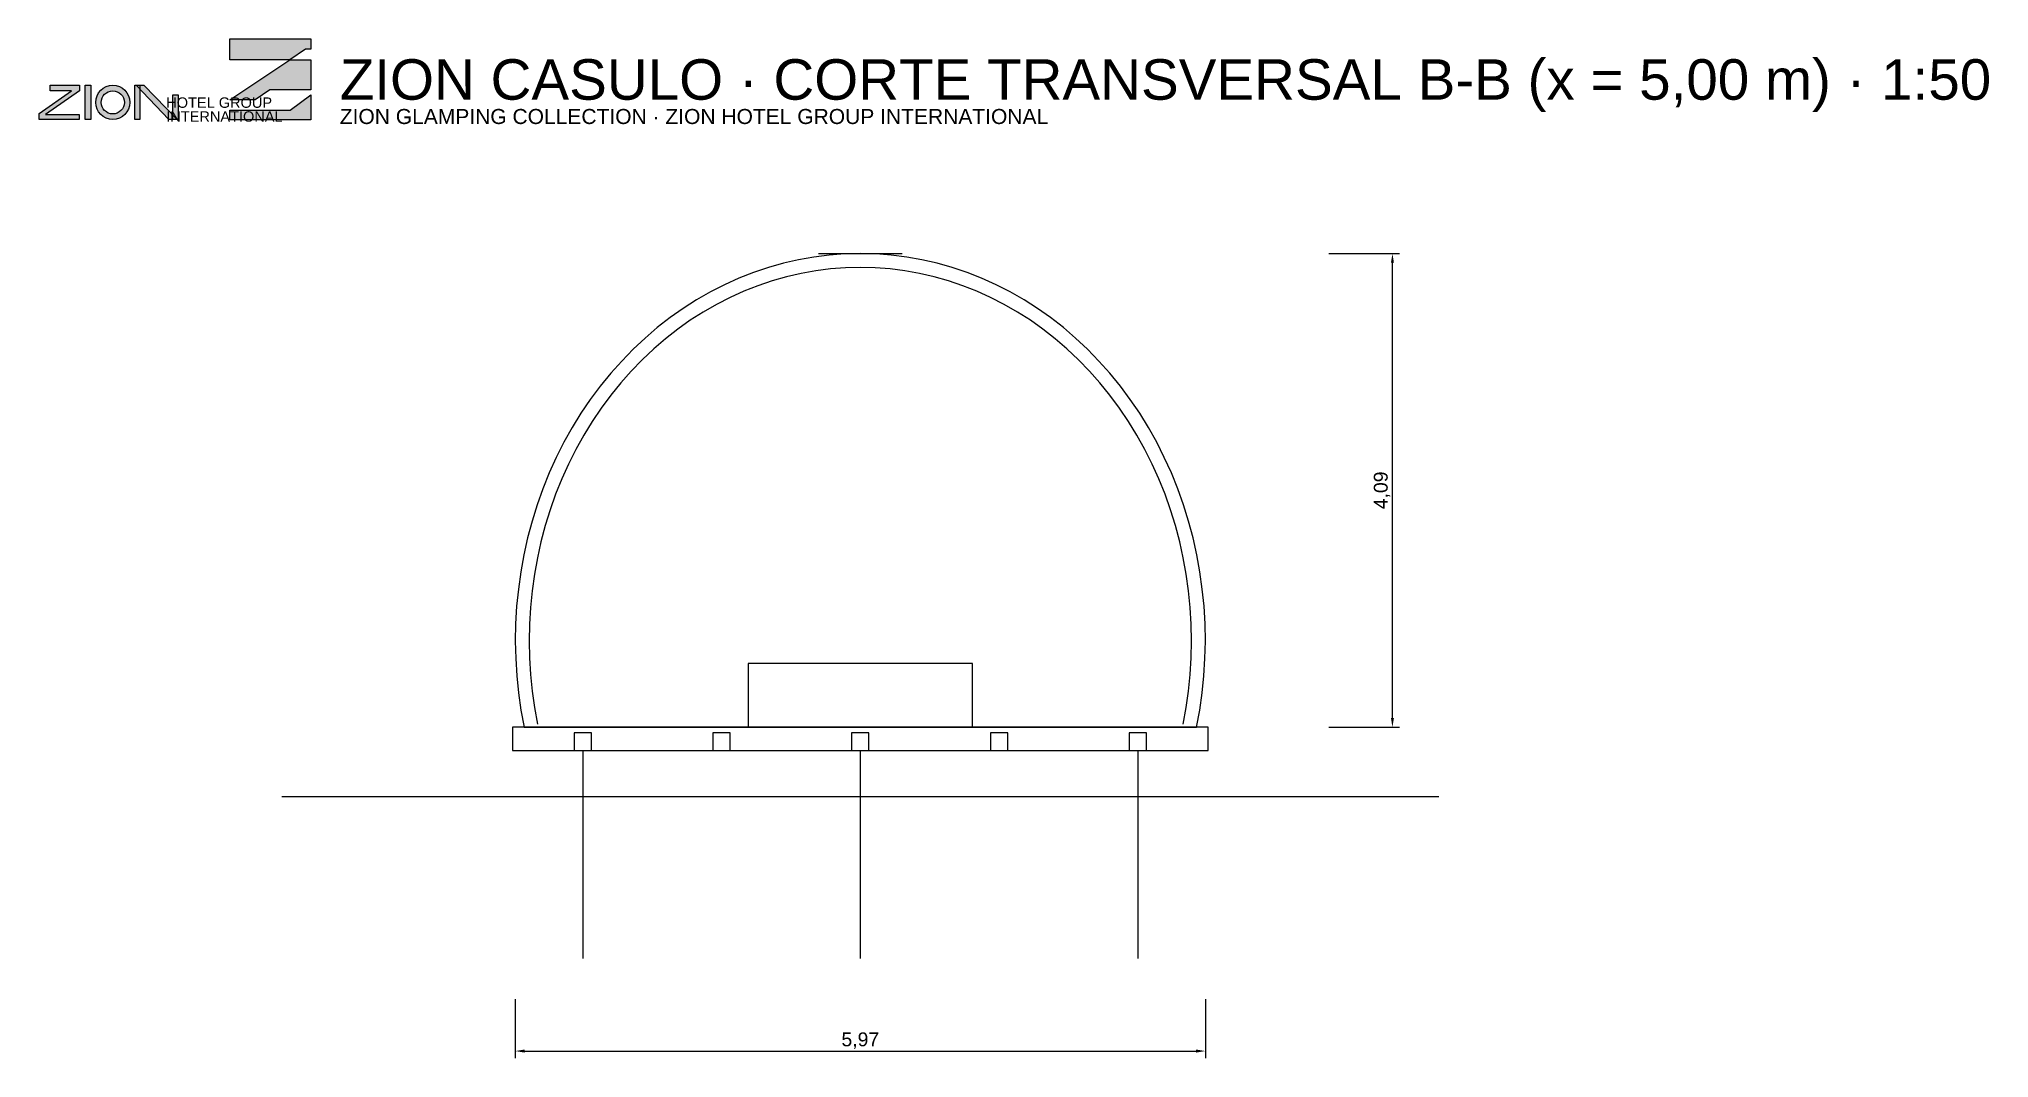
# Model space of a CAD drawing. Header units: metres. Extents: x -7.1 to 9.8, y -2.9 to 6.
import ezdxf
from ezdxf.enums import TextEntityAlignment as Align

# ---------------------------------------------------------------- set-up
doc = ezdxf.new("R2010")
doc.units = ezdxf.units.M
for name, color, linetype in [('COBERTURA', 3, 'CONTINUOUS'), ('COBERTURA_OCULTA', 3, 'CONTINUOUS'), ('COTAS', 2, 'CONTINUOUS'), ('DECK', 32, 'CONTINUOUS'), ('ESQUADRIAS', 4, 'CONTINUOUS'), ('ESTRUTURA', 1, 'CONTINUOUS'), ('FUNDACAO', 5, 'CONTINUOUS'), ('MOBILIARIO', 9, 'CONTINUOUS'), ('PAREDES', 7, 'CONTINUOUS'), ('TEXTO', 7, 'CONTINUOUS')]:
    doc.layers.add(name, color=color, linetype=linetype)
doc.styles.add('ZION', font='arial.ttf')
doc.dimstyles.new('ZION_M', dxfattribs={"dimtxt": 0.12, "dimasz": 0.08, "dimexe": 0.06, "dimexo": 0.05, "dimgap": 0.03, "dimtad": 1, "dimtxsty": 'ZION', "dimcen": 2.5, "dimclrd": 2, "dimclre": 2, "dimclrt": 2, "dimazin": 3, "dimtfac": 1, "dimtmove": 0, "dimatfit": 3})

msp = doc.modelspace()

# ---------------------------------------------------------------- hatches: boundary and pattern name
at = {"layer": 'TEXTO'}
for points in [[(-5.45, 5.95), (-4.75, 5.95), (-4.75, 5.862), (-4.796, 5.862), (-4.931, 5.771), (-5.45, 5.771)], [(-4.931, 5.771), (-4.75, 5.771), (-4.75, 5.511), (-5.104, 5.511), (-5.232, 5.425), (-5.45, 5.425)], [(-7.003, 5.55), (-6.75, 5.55), (-6.75, 5.503), (-7.044, 5.297), (-6.753, 5.297), (-6.753, 5.253), (-7.1, 5.253), (-7.1, 5.306), (-6.819, 5.503), (-7.003, 5.503)], [(-6.7, 5.55), (-6.653, 5.55), (-6.653, 5.253), (-6.7, 5.253)], [(-6.272, 5.55), (-6.228, 5.55), (-6.228, 5.253), (-6.272, 5.253)], [(-6.259, 5.55), (-6.194, 5.55), (-5.906, 5.253), (-5.978, 5.253)], [(-5.944, 5.466), (-5.897, 5.466), (-5.897, 5.253), (-5.944, 5.253)], [(-5.45, 5.336), (-4.929, 5.336), (-4.75, 5.468), (-4.75, 5.25), (-5.45, 5.25)]]:
    msp.add_hatch(color=7, dxfattribs=at).paths.add_polyline_path(points)
h = msp.add_hatch(color=7, dxfattribs=at)
edge = h.paths.add_edge_path()
edge.add_arc((-6.462, 5.402), 0.148, 0, 360)
edge = h.paths.add_edge_path()
edge.add_arc((-6.462, 5.402), 0.1, 0, 360)

# ---------------------------------------------------------------- linework, layer by layer
at = {"layer": 'COBERTURA'}
msp.add_lwpolyline([(2.907, 0), (2.934, 0.147), (2.955, 0.296), (2.97, 0.445), (2.979, 0.595), (2.983, 0.745), (2.98, 0.895), (2.971, 1.045), (2.956, 1.194), (2.935, 1.343), (2.909, 1.49), (2.876, 1.636), (2.838, 1.78), (2.794, 1.922), (2.744, 2.061), (2.689, 2.198), (2.628, 2.332), (2.562, 2.463), (2.491, 2.59), (2.415, 2.714), (2.334, 2.833), (2.248, 2.949), (2.158, 3.06), (2.063, 3.166), (1.964, 3.267), (1.861, 3.364), (1.755, 3.455), (1.645, 3.541), (1.531, 3.621), (1.415, 3.695), (1.295, 3.763), (1.173, 3.825), (1.049, 3.881), (0.923, 3.931), (0.794, 3.974), (0.664, 4.011), (0.533, 4.041), (0.401, 4.065), (0.268, 4.082), (0.134, 4.092), (0, 4.095), (-0.134, 4.092), (-0.268, 4.082), (-0.401, 4.065), (-0.533, 4.041), (-0.664, 4.011), (-0.794, 3.974), (-0.923, 3.931), (-1.049, 3.881), (-1.173, 3.825), (-1.295, 3.763), (-1.415, 3.695), (-1.531, 3.621), (-1.645, 3.541), (-1.755, 3.455), (-1.861, 3.364), (-1.964, 3.267), (-2.063, 3.166), (-2.158, 3.06), (-2.248, 2.949), (-2.334, 2.833), (-2.415, 2.714), (-2.491, 2.59), (-2.562, 2.463), (-2.628, 2.332), (-2.689, 2.198), (-2.744, 2.061), (-2.794, 1.922), (-2.838, 1.78), (-2.876, 1.636), (-2.909, 1.49), (-2.935, 1.343), (-2.956, 1.194), (-2.971, 1.045), (-2.98, 0.895), (-2.983, 0.745), (-2.979, 0.595), (-2.97, 0.445), (-2.955, 0.296), (-2.934, 0.147), (-2.907, 0)], dxfattribs=at)
at = {"layer": 'COBERTURA_OCULTA'}
msp.add_lwpolyline([(2.79, 0.027), (2.816, 0.169), (2.836, 0.312), (2.851, 0.456), (2.86, 0.6), (2.863, 0.745), (2.86, 0.89), (2.852, 1.034), (2.837, 1.178), (2.817, 1.322), (2.792, 1.464), (2.761, 1.604), (2.724, 1.743), (2.681, 1.88), (2.634, 2.014), (2.581, 2.146), (2.522, 2.275), (2.459, 2.401), (2.391, 2.524), (2.318, 2.643), (2.24, 2.759), (2.157, 2.87), (2.071, 2.977), (1.98, 3.079), (1.885, 3.177), (1.786, 3.27), (1.684, 3.358), (1.578, 3.44), (1.47, 3.518), (1.358, 3.589), (1.243, 3.655), (1.126, 3.715), (1.007, 3.769), (0.885, 3.817), (0.762, 3.859), (0.638, 3.894), (0.512, 3.923), (0.385, 3.946), (0.257, 3.962), (0.129, 3.972), (0, 3.975), (-0.129, 3.972), (-0.257, 3.962), (-0.385, 3.946), (-0.512, 3.923), (-0.638, 3.894), (-0.762, 3.859), (-0.885, 3.817), (-1.007, 3.769), (-1.126, 3.715), (-1.243, 3.655), (-1.358, 3.589), (-1.47, 3.518), (-1.578, 3.44), (-1.684, 3.358), (-1.786, 3.27), (-1.885, 3.177), (-1.98, 3.079), (-2.071, 2.977), (-2.157, 2.87), (-2.24, 2.759), (-2.318, 2.643), (-2.391, 2.524), (-2.459, 2.401), (-2.522, 2.275), (-2.581, 2.146), (-2.634, 2.014), (-2.681, 1.88), (-2.724, 1.743), (-2.761, 1.604), (-2.792, 1.464), (-2.817, 1.322), (-2.837, 1.178), (-2.852, 1.034), (-2.86, 0.89), (-2.863, 0.745), (-2.86, 0.6), (-2.851, 0.456), (-2.836, 0.312), (-2.816, 0.169), (-2.79, 0.027)], dxfattribs=at)
at = {"layer": 'DECK'}
msp.add_lwpolyline([(-3.007, -0.2), (3.007, -0.2), (3.007, 0), (-3.007, 0)], close=True, dxfattribs=at)
at = {"layer": 'ESQUADRIAS'}
msp.add_lwpolyline([(-0.362, 4.095), (0.362, 4.095)], dxfattribs=at)
at = {"layer": 'ESTRUTURA'}
for points in [[(-2.475, -0.2), (-2.325, -0.2), (-2.325, -0.05), (-2.475, -0.05)], [(-1.275, -0.2), (-1.125, -0.2), (-1.125, -0.05), (-1.275, -0.05)], [(-0.075, -0.2), (0.075, -0.2), (0.075, -0.05), (-0.075, -0.05)], [(1.125, -0.2), (1.275, -0.2), (1.275, -0.05), (1.125, -0.05)], [(2.325, -0.2), (2.475, -0.2), (2.475, -0.05), (2.325, -0.05)]]:
    msp.add_lwpolyline(points, close=True, dxfattribs=at)
at = {"layer": 'FUNDACAO'}
for points in [[(-2.4, -0.2), (-2.4, -2)], [(0, -0.2), (0, -2)], [(2.4, -0.2), (2.4, -2)]]:
    msp.add_lwpolyline(points, dxfattribs=at)
at = {"layer": 'MOBILIARIO'}
msp.add_lwpolyline([(-0.97, 0), (0.97, 0), (0.97, 0.55), (-0.97, 0.55)], close=True, dxfattribs=at)
at = {"layer": 'PAREDES'}
msp.add_lwpolyline([(-2.907, 0), (2.907, 0)], dxfattribs=at)
at = {"layer": 'TEXTO'}
for points in [[(-5.45, 5.95), (-4.75, 5.95), (-4.75, 5.862), (-4.796, 5.862), (-4.931, 5.771), (-5.45, 5.771)], [(-4.931, 5.771), (-4.75, 5.771), (-4.75, 5.511), (-5.104, 5.511), (-5.232, 5.425), (-5.45, 5.425)], [(-7.003, 5.55), (-6.75, 5.55), (-6.75, 5.503), (-7.044, 5.297), (-6.753, 5.297), (-6.753, 5.253), (-7.1, 5.253), (-7.1, 5.306), (-6.819, 5.503), (-7.003, 5.503)], [(-6.7, 5.55), (-6.653, 5.55), (-6.653, 5.253), (-6.7, 5.253)], [(-6.272, 5.55), (-6.228, 5.55), (-6.228, 5.253), (-6.272, 5.253)], [(-6.259, 5.55), (-6.194, 5.55), (-5.906, 5.253), (-5.978, 5.253)], [(-5.944, 5.466), (-5.897, 5.466), (-5.897, 5.253), (-5.944, 5.253)], [(-5.45, 5.336), (-4.929, 5.336), (-4.75, 5.468), (-4.75, 5.25), (-5.45, 5.25)]]:
    msp.add_lwpolyline(points, close=True, dxfattribs=at)
msp.add_lwpolyline([(-5, -0.6), (5, -0.6)], dxfattribs=at)
for radius in [0.148, 0.1]:
    msp.add_circle((-6.462, 5.402), radius, dxfattribs=at)

# ---------------------------------------------------------------- texts
at = {"layer": 'TEXTO', "style": 'ZION'}
for s, height, p in [('ZION CASULO · CORTE TRANSVERSAL B-B (x = 5,00 m) · 1:50', 0.35, (-4.5, 5.6)), ('HOTEL GROUP', 0.09, (-6, 5.4)), ('INTERNATIONAL', 0.09, (-6, 5.28)), ('ZION GLAMPING COLLECTION · ZION HOTEL GROUP INTERNATIONAL', 0.13, (-4.5, 5.28))]:
    msp.add_text(s, height=height, dxfattribs=at).set_placement(p, align=Align.MIDDLE_LEFT)

# ---------------------------------------------------------------- dimensions: what is measured, and where the dimension line sits
at = {"layer": 'COTAS'}
msp.add_linear_dim(base=(4.6, 0), p1=(4, 0), p2=(4, 4.094996), angle=90, dimstyle='ZION_M', dxfattribs=at).render()
msp.add_linear_dim(base=(-2.983, -2.8), p1=(-2.983, -2.3), p2=(2.983, -2.3), dimstyle='ZION_M', dxfattribs=at).render()

doc.saveas('drawing.dxf')
